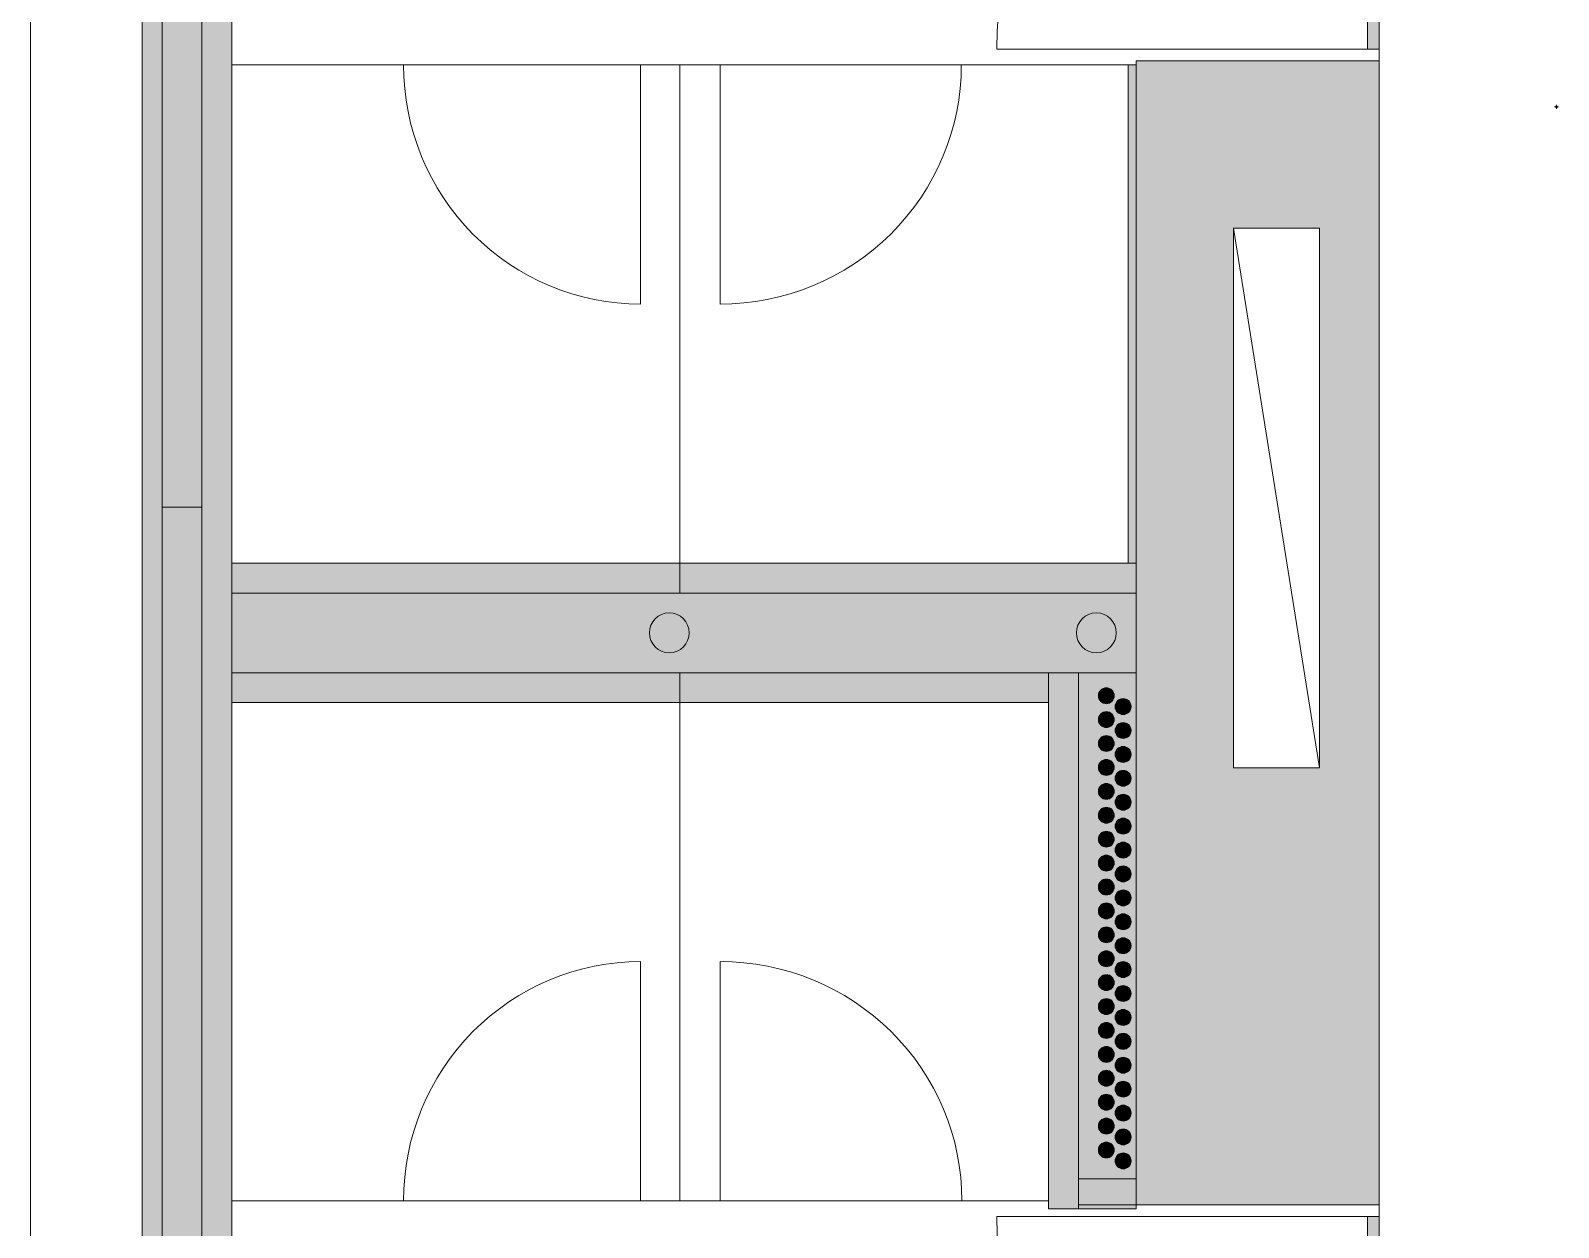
# Model space of a CAD drawing. Header units: inches. Extents: x 50200 to 250609, y 23637 to 115190.
# Drawn here: x 193038 to 196873, y 96433 to 99437 of the extents above; entities that cross this region are included whole.
import ezdxf

# ---------------------------------------------------------------- set-up
doc = ezdxf.new("R2010")
doc.units = ezdxf.units.IN
doc.header["$LTSCALE"] = 200
doc.header["$MEASUREMENT"] = 0
doc.header["$PDMODE"] = 34
doc.header["$PDSIZE"] = 5
doc.linetypes.add('Standardmuster', pattern=[0])
doc.linetypes.add('Volllinie', pattern=[0])
doc.layers.add('Grundebene', color=7, linetype='Continuous')

# ---------------------------------------------------------------- blocks, each defined once
blk = doc.blocks.new('Color_Area-1BA0')
at = {"layer": 'Grundebene', "true_color": 0x000000, "transparency": 33554687}
h = blk.add_hatch(color=18, dxfattribs=at)
h.paths.add_polyline_path([(195813.5, 99360.2), (195813.5, 96490.2), (196423.5, 96490.2), (196423.5, 99360.2)], flags=0)
h.paths.add_polyline_path([(196057.7, 98940.8), (196273.6, 98940.8), (196273.6, 97586.7), (196057.7, 97586.7)], flags=0)
at = {"layer": 'Grundebene', "color": 18, "linetype": 'Volllinie', "lineweight": 13, "true_color": 0x000000}
for p, q in [((195813.5, 99360.2), (195813.5, 96490.2)), ((196423.5, 99360.2), (195813.5, 99360.2)), ((196423.5, 96490.2), (196423.5, 99360.2)), ((196057.7, 98940.8), (196273.6, 98940.8)), ((196057.7, 97586.7), (196057.7, 98940.8)), ((196273.6, 98940.8), (196273.6, 97586.7)), ((196273.6, 97586.7), (196057.7, 97586.7)), ((195813.5, 96490.2), (196423.5, 96490.2))]:
    blk.add_line(p, q, dxfattribs=at)
blk = doc.blocks.new('Color_Area-1BAD')
at = {"layer": 'Grundebene', "true_color": 0x000000, "transparency": 33554687}
h = blk.add_hatch(color=18, dxfattribs=at)
edge = h.paths.add_edge_path(flags=0)
edge.add_arc((195780.7, 96600.2), 20, 0, 360)
at = {"layer": 'Grundebene', "color": 18, "linetype": 'Volllinie', "lineweight": 13, "true_color": 0x000000}
blk.add_circle((195780.7, 96600.2), 20, dxfattribs=at)
blk = doc.blocks.new('Color_Area-1BB0')
at = {"layer": 'Grundebene', "true_color": 0x000000, "transparency": 33554687}
h = blk.add_hatch(color=18, dxfattribs=at)
edge = h.paths.add_edge_path(flags=0)
edge.add_arc((195780.7, 96660.2), 20, 0, 360)
at = {"layer": 'Grundebene', "color": 18, "linetype": 'Volllinie', "lineweight": 13, "true_color": 0x000000}
blk.add_circle((195780.7, 96660.2), 20, dxfattribs=at)
blk = doc.blocks.new('Color_Area-1BB3')
at = {"layer": 'Grundebene', "true_color": 0x000000, "transparency": 33554687}
h = blk.add_hatch(color=18, dxfattribs=at)
edge = h.paths.add_edge_path(flags=0)
edge.add_arc((195780.7, 96720.2), 20, 0, 360)
at = {"layer": 'Grundebene', "color": 18, "linetype": 'Volllinie', "lineweight": 13, "true_color": 0x000000}
blk.add_circle((195780.7, 96720.2), 20, dxfattribs=at)
blk = doc.blocks.new('Color_Area-1BB6')
at = {"layer": 'Grundebene', "true_color": 0x000000, "transparency": 33554687}
h = blk.add_hatch(color=18, dxfattribs=at)
edge = h.paths.add_edge_path(flags=0)
edge.add_arc((195780.7, 96780.2), 20, 0, 360)
at = {"layer": 'Grundebene', "color": 18, "linetype": 'Volllinie', "lineweight": 13, "true_color": 0x000000}
blk.add_circle((195780.7, 96780.2), 20, dxfattribs=at)
blk = doc.blocks.new('Color_Area-1BB9')
at = {"layer": 'Grundebene', "true_color": 0x000000, "transparency": 33554687}
h = blk.add_hatch(color=18, dxfattribs=at)
edge = h.paths.add_edge_path(flags=0)
edge.add_arc((195780.7, 96840.2), 20, 0, 360)
at = {"layer": 'Grundebene', "color": 18, "linetype": 'Volllinie', "lineweight": 13, "true_color": 0x000000}
blk.add_circle((195780.7, 96840.2), 20, dxfattribs=at)
blk = doc.blocks.new('Color_Area-1BBC')
at = {"layer": 'Grundebene', "true_color": 0x000000, "transparency": 33554687}
h = blk.add_hatch(color=18, dxfattribs=at)
edge = h.paths.add_edge_path(flags=0)
edge.add_arc((195780.7, 96900.2), 20, 0, 360)
at = {"layer": 'Grundebene', "color": 18, "linetype": 'Volllinie', "lineweight": 13, "true_color": 0x000000}
blk.add_circle((195780.7, 96900.2), 20, dxfattribs=at)
blk = doc.blocks.new('Color_Area-1BBF')
at = {"layer": 'Grundebene', "true_color": 0x000000, "transparency": 33554687}
h = blk.add_hatch(color=18, dxfattribs=at)
edge = h.paths.add_edge_path(flags=0)
edge.add_arc((195780.7, 96960.2), 20, 0, 360)
at = {"layer": 'Grundebene', "color": 18, "linetype": 'Volllinie', "lineweight": 13, "true_color": 0x000000}
blk.add_circle((195780.7, 96960.2), 20, dxfattribs=at)
blk = doc.blocks.new('Color_Area-1BC2')
at = {"layer": 'Grundebene', "true_color": 0x000000, "transparency": 33554687}
h = blk.add_hatch(color=18, dxfattribs=at)
edge = h.paths.add_edge_path(flags=0)
edge.add_arc((195780.7, 97020.2), 20, 0, 360)
at = {"layer": 'Grundebene', "color": 18, "linetype": 'Volllinie', "lineweight": 13, "true_color": 0x000000}
blk.add_circle((195780.7, 97020.2), 20, dxfattribs=at)
blk = doc.blocks.new('Color_Area-1BC5')
at = {"layer": 'Grundebene', "true_color": 0x000000, "transparency": 33554687}
h = blk.add_hatch(color=18, dxfattribs=at)
edge = h.paths.add_edge_path(flags=0)
edge.add_arc((195780.7, 97080.2), 20, 0, 360)
at = {"layer": 'Grundebene', "color": 18, "linetype": 'Volllinie', "lineweight": 13, "true_color": 0x000000}
blk.add_circle((195780.7, 97080.2), 20, dxfattribs=at)
blk = doc.blocks.new('Color_Area-1BC8')
at = {"layer": 'Grundebene', "true_color": 0x000000, "transparency": 33554687}
h = blk.add_hatch(color=18, dxfattribs=at)
edge = h.paths.add_edge_path(flags=0)
edge.add_arc((195780.7, 97140.2), 20, 0, 360)
at = {"layer": 'Grundebene', "color": 18, "linetype": 'Volllinie', "lineweight": 13, "true_color": 0x000000}
blk.add_circle((195780.7, 97140.2), 20, dxfattribs=at)
blk = doc.blocks.new('Color_Area-1BCB')
at = {"layer": 'Grundebene', "true_color": 0x000000, "transparency": 33554687}
h = blk.add_hatch(color=18, dxfattribs=at)
edge = h.paths.add_edge_path(flags=0)
edge.add_arc((195780.7, 97200.2), 20, 0, 360)
at = {"layer": 'Grundebene', "color": 18, "linetype": 'Volllinie', "lineweight": 13, "true_color": 0x000000}
blk.add_circle((195780.7, 97200.2), 20, dxfattribs=at)
blk = doc.blocks.new('Color_Area-1BCE')
at = {"layer": 'Grundebene', "true_color": 0x000000, "transparency": 33554687}
h = blk.add_hatch(color=18, dxfattribs=at)
edge = h.paths.add_edge_path(flags=0)
edge.add_arc((195780.7, 97260.2), 20, 0, 360)
at = {"layer": 'Grundebene', "color": 18, "linetype": 'Volllinie', "lineweight": 13, "true_color": 0x000000}
blk.add_circle((195780.7, 97260.2), 20, dxfattribs=at)
blk = doc.blocks.new('Color_Area-1BD1')
at = {"layer": 'Grundebene', "true_color": 0x000000, "transparency": 33554687}
h = blk.add_hatch(color=18, dxfattribs=at)
edge = h.paths.add_edge_path(flags=0)
edge.add_arc((195780.7, 97320.2), 20, 0, 360)
at = {"layer": 'Grundebene', "color": 18, "linetype": 'Volllinie', "lineweight": 13, "true_color": 0x000000}
blk.add_circle((195780.7, 97320.2), 20, dxfattribs=at)
blk = doc.blocks.new('Color_Area-1BD4')
at = {"layer": 'Grundebene', "true_color": 0x000000, "transparency": 33554687}
h = blk.add_hatch(color=18, dxfattribs=at)
edge = h.paths.add_edge_path(flags=0)
edge.add_arc((195780.7, 97380.2), 20, 0, 360)
at = {"layer": 'Grundebene', "color": 18, "linetype": 'Volllinie', "lineweight": 13, "true_color": 0x000000}
blk.add_circle((195780.7, 97380.2), 20, dxfattribs=at)
blk = doc.blocks.new('Color_Area-1BD7')
at = {"layer": 'Grundebene', "true_color": 0x000000, "transparency": 33554687}
h = blk.add_hatch(color=18, dxfattribs=at)
edge = h.paths.add_edge_path(flags=0)
edge.add_arc((195780.7, 97440.2), 20, 0, 360)
at = {"layer": 'Grundebene', "color": 18, "linetype": 'Volllinie', "lineweight": 13, "true_color": 0x000000}
blk.add_circle((195780.7, 97440.2), 20, dxfattribs=at)
blk = doc.blocks.new('Color_Area-1BDA')
at = {"layer": 'Grundebene', "true_color": 0x000000, "transparency": 33554687}
h = blk.add_hatch(color=18, dxfattribs=at)
edge = h.paths.add_edge_path(flags=0)
edge.add_arc((195780.7, 97500.2), 20, 0, 360)
at = {"layer": 'Grundebene', "color": 18, "linetype": 'Volllinie', "lineweight": 13, "true_color": 0x000000}
blk.add_circle((195780.7, 97500.2), 20, dxfattribs=at)
blk = doc.blocks.new('Color_Area-1BDD')
at = {"layer": 'Grundebene', "true_color": 0x000000, "transparency": 33554687}
h = blk.add_hatch(color=18, dxfattribs=at)
edge = h.paths.add_edge_path(flags=0)
edge.add_arc((195780.7, 97560.2), 20, 0, 360)
at = {"layer": 'Grundebene', "color": 18, "linetype": 'Volllinie', "lineweight": 13, "true_color": 0x000000}
blk.add_circle((195780.7, 97560.2), 20, dxfattribs=at)
blk = doc.blocks.new('Color_Area-1BE0')
at = {"layer": 'Grundebene', "true_color": 0x000000, "transparency": 33554687}
h = blk.add_hatch(color=18, dxfattribs=at)
edge = h.paths.add_edge_path(flags=0)
edge.add_arc((195780.7, 97620.2), 20, 0, 360)
at = {"layer": 'Grundebene', "color": 18, "linetype": 'Volllinie', "lineweight": 13, "true_color": 0x000000}
blk.add_circle((195780.7, 97620.2), 20, dxfattribs=at)
blk = doc.blocks.new('Color_Area-1BE3')
at = {"layer": 'Grundebene', "true_color": 0x000000, "transparency": 33554687}
h = blk.add_hatch(color=18, dxfattribs=at)
edge = h.paths.add_edge_path(flags=0)
edge.add_arc((195780.7, 97680.2), 20, 0, 360)
at = {"layer": 'Grundebene', "color": 18, "linetype": 'Volllinie', "lineweight": 13, "true_color": 0x000000}
blk.add_circle((195780.7, 97680.2), 20, dxfattribs=at)
blk = doc.blocks.new('Color_Area-1BE6')
at = {"layer": 'Grundebene', "true_color": 0x000000, "transparency": 33554687}
h = blk.add_hatch(color=18, dxfattribs=at)
edge = h.paths.add_edge_path(flags=0)
edge.add_arc((195780.7, 97740.2), 20, 0, 360)
at = {"layer": 'Grundebene', "color": 18, "linetype": 'Volllinie', "lineweight": 13, "true_color": 0x000000}
blk.add_circle((195780.7, 97740.2), 20, dxfattribs=at)
blk = doc.blocks.new('Gruppe-43-1BAB')
at = {"layer": 'Grundebene', "color": 18, "linetype": 'Volllinie', "lineweight": 13, "true_color": 0x000000}
for centre in [(195780.7, 97740.2), (195780.7, 97680.2), (195780.7, 97620.2), (195780.7, 97560.2), (195780.7, 97500.2), (195780.7, 97440.2), (195780.7, 97380.2), (195780.7, 97320.2), (195780.7, 97260.2), (195780.7, 97200.2), (195780.7, 97140.2), (195780.7, 97080.2), (195780.7, 97020.2), (195780.7, 96960.2), (195780.7, 96900.2), (195780.7, 96840.2), (195780.7, 96780.2), (195780.7, 96720.2), (195780.7, 96660.2), (195780.7, 96600.2)]:
    blk.add_circle(centre, 20, dxfattribs=at)
at = {"layer": 'Grundebene'}
for name in ['Color_Area-1BE6', 'Color_Area-1BE3', 'Color_Area-1BE0', 'Color_Area-1BDD', 'Color_Area-1BDA', 'Color_Area-1BD7', 'Color_Area-1BD4', 'Color_Area-1BD1', 'Color_Area-1BCE', 'Color_Area-1BCB', 'Color_Area-1BC8', 'Color_Area-1BC5', 'Color_Area-1BC2', 'Color_Area-1BBF', 'Color_Area-1BBC', 'Color_Area-1BB9', 'Color_Area-1BB6', 'Color_Area-1BB3', 'Color_Area-1BB0', 'Color_Area-1BAD']:
    blk.add_blockref(name, (0, 0), dxfattribs=at)
blk = doc.blocks.new('Color_Area-1BEB')
at = {"layer": 'Grundebene', "true_color": 0x000000, "transparency": 33554687}
h = blk.add_hatch(color=18, dxfattribs=at)
edge = h.paths.add_edge_path(flags=0)
edge.add_arc((195738.5, 96627.5), 20, 0, 360)
at = {"layer": 'Grundebene', "color": 18, "linetype": 'Volllinie', "lineweight": 13, "true_color": 0x000000}
blk.add_circle((195738.5, 96627.5), 20, dxfattribs=at)
blk = doc.blocks.new('Color_Area-1BEE')
at = {"layer": 'Grundebene', "true_color": 0x000000, "transparency": 33554687}
h = blk.add_hatch(color=18, dxfattribs=at)
edge = h.paths.add_edge_path(flags=0)
edge.add_arc((195738.5, 96687.5), 20, 0, 360)
at = {"layer": 'Grundebene', "color": 18, "linetype": 'Volllinie', "lineweight": 13, "true_color": 0x000000}
blk.add_circle((195738.5, 96687.5), 20, dxfattribs=at)
blk = doc.blocks.new('Color_Area-1BF1')
at = {"layer": 'Grundebene', "true_color": 0x000000, "transparency": 33554687}
h = blk.add_hatch(color=18, dxfattribs=at)
edge = h.paths.add_edge_path(flags=0)
edge.add_arc((195738.5, 96747.5), 20, 0, 360)
at = {"layer": 'Grundebene', "color": 18, "linetype": 'Volllinie', "lineweight": 13, "true_color": 0x000000}
blk.add_circle((195738.5, 96747.5), 20, dxfattribs=at)
blk = doc.blocks.new('Color_Area-1BF4')
at = {"layer": 'Grundebene', "true_color": 0x000000, "transparency": 33554687}
h = blk.add_hatch(color=18, dxfattribs=at)
edge = h.paths.add_edge_path(flags=0)
edge.add_arc((195738.5, 96807.5), 20, 0, 360)
at = {"layer": 'Grundebene', "color": 18, "linetype": 'Volllinie', "lineweight": 13, "true_color": 0x000000}
blk.add_circle((195738.5, 96807.5), 20, dxfattribs=at)
blk = doc.blocks.new('Color_Area-1BF7')
at = {"layer": 'Grundebene', "true_color": 0x000000, "transparency": 33554687}
h = blk.add_hatch(color=18, dxfattribs=at)
edge = h.paths.add_edge_path(flags=0)
edge.add_arc((195738.5, 96867.5), 20, 0, 360)
at = {"layer": 'Grundebene', "color": 18, "linetype": 'Volllinie', "lineweight": 13, "true_color": 0x000000}
blk.add_circle((195738.5, 96867.5), 20, dxfattribs=at)
blk = doc.blocks.new('Color_Area-1BFA')
at = {"layer": 'Grundebene', "true_color": 0x000000, "transparency": 33554687}
h = blk.add_hatch(color=18, dxfattribs=at)
edge = h.paths.add_edge_path(flags=0)
edge.add_arc((195738.5, 96927.5), 20, 0, 360)
at = {"layer": 'Grundebene', "color": 18, "linetype": 'Volllinie', "lineweight": 13, "true_color": 0x000000}
blk.add_circle((195738.5, 96927.5), 20, dxfattribs=at)
blk = doc.blocks.new('Color_Area-1BFD')
at = {"layer": 'Grundebene', "true_color": 0x000000, "transparency": 33554687}
h = blk.add_hatch(color=18, dxfattribs=at)
edge = h.paths.add_edge_path(flags=0)
edge.add_arc((195738.5, 96987.5), 20, 0, 360)
at = {"layer": 'Grundebene', "color": 18, "linetype": 'Volllinie', "lineweight": 13, "true_color": 0x000000}
blk.add_circle((195738.5, 96987.5), 20, dxfattribs=at)
blk = doc.blocks.new('Color_Area-1C00')
at = {"layer": 'Grundebene', "true_color": 0x000000, "transparency": 33554687}
h = blk.add_hatch(color=18, dxfattribs=at)
edge = h.paths.add_edge_path(flags=0)
edge.add_arc((195738.5, 97047.5), 20, 0, 360)
at = {"layer": 'Grundebene', "color": 18, "linetype": 'Volllinie', "lineweight": 13, "true_color": 0x000000}
blk.add_circle((195738.5, 97047.5), 20, dxfattribs=at)
blk = doc.blocks.new('Color_Area-1C03')
at = {"layer": 'Grundebene', "true_color": 0x000000, "transparency": 33554687}
h = blk.add_hatch(color=18, dxfattribs=at)
edge = h.paths.add_edge_path(flags=0)
edge.add_arc((195738.5, 97107.5), 20, 0, 360)
at = {"layer": 'Grundebene', "color": 18, "linetype": 'Volllinie', "lineweight": 13, "true_color": 0x000000}
blk.add_circle((195738.5, 97107.5), 20, dxfattribs=at)
blk = doc.blocks.new('Color_Area-1C06')
at = {"layer": 'Grundebene', "true_color": 0x000000, "transparency": 33554687}
h = blk.add_hatch(color=18, dxfattribs=at)
edge = h.paths.add_edge_path(flags=0)
edge.add_arc((195738.5, 97167.5), 20, 0, 360)
at = {"layer": 'Grundebene', "color": 18, "linetype": 'Volllinie', "lineweight": 13, "true_color": 0x000000}
blk.add_circle((195738.5, 97167.5), 20, dxfattribs=at)
blk = doc.blocks.new('Color_Area-1C09')
at = {"layer": 'Grundebene', "true_color": 0x000000, "transparency": 33554687}
h = blk.add_hatch(color=18, dxfattribs=at)
edge = h.paths.add_edge_path(flags=0)
edge.add_arc((195738.5, 97227.5), 20, 0, 360)
at = {"layer": 'Grundebene', "color": 18, "linetype": 'Volllinie', "lineweight": 13, "true_color": 0x000000}
blk.add_circle((195738.5, 97227.5), 20, dxfattribs=at)
blk = doc.blocks.new('Color_Area-1C0C')
at = {"layer": 'Grundebene', "true_color": 0x000000, "transparency": 33554687}
h = blk.add_hatch(color=18, dxfattribs=at)
edge = h.paths.add_edge_path(flags=0)
edge.add_arc((195738.5, 97287.5), 20, 0, 360)
at = {"layer": 'Grundebene', "color": 18, "linetype": 'Volllinie', "lineweight": 13, "true_color": 0x000000}
blk.add_circle((195738.5, 97287.5), 20, dxfattribs=at)
blk = doc.blocks.new('Color_Area-1C0F')
at = {"layer": 'Grundebene', "true_color": 0x000000, "transparency": 33554687}
h = blk.add_hatch(color=18, dxfattribs=at)
edge = h.paths.add_edge_path(flags=0)
edge.add_arc((195738.5, 97347.5), 20, 0, 360)
at = {"layer": 'Grundebene', "color": 18, "linetype": 'Volllinie', "lineweight": 13, "true_color": 0x000000}
blk.add_circle((195738.5, 97347.5), 20, dxfattribs=at)
blk = doc.blocks.new('Color_Area-1C12')
at = {"layer": 'Grundebene', "true_color": 0x000000, "transparency": 33554687}
h = blk.add_hatch(color=18, dxfattribs=at)
edge = h.paths.add_edge_path(flags=0)
edge.add_arc((195738.5, 97407.5), 20, 0, 360)
at = {"layer": 'Grundebene', "color": 18, "linetype": 'Volllinie', "lineweight": 13, "true_color": 0x000000}
blk.add_circle((195738.5, 97407.5), 20, dxfattribs=at)
blk = doc.blocks.new('Color_Area-1C15')
at = {"layer": 'Grundebene', "true_color": 0x000000, "transparency": 33554687}
h = blk.add_hatch(color=18, dxfattribs=at)
edge = h.paths.add_edge_path(flags=0)
edge.add_arc((195738.5, 97467.5), 20, 0, 360)
at = {"layer": 'Grundebene', "color": 18, "linetype": 'Volllinie', "lineweight": 13, "true_color": 0x000000}
blk.add_circle((195738.5, 97467.5), 20, dxfattribs=at)
blk = doc.blocks.new('Color_Area-1C18')
at = {"layer": 'Grundebene', "true_color": 0x000000, "transparency": 33554687}
h = blk.add_hatch(color=18, dxfattribs=at)
edge = h.paths.add_edge_path(flags=0)
edge.add_arc((195738.5, 97527.5), 20, 0, 360)
at = {"layer": 'Grundebene', "color": 18, "linetype": 'Volllinie', "lineweight": 13, "true_color": 0x000000}
blk.add_circle((195738.5, 97527.5), 20, dxfattribs=at)
blk = doc.blocks.new('Color_Area-1C1B')
at = {"layer": 'Grundebene', "true_color": 0x000000, "transparency": 33554687}
h = blk.add_hatch(color=18, dxfattribs=at)
edge = h.paths.add_edge_path(flags=0)
edge.add_arc((195738.5, 97587.5), 20, 0, 360)
at = {"layer": 'Grundebene', "color": 18, "linetype": 'Volllinie', "lineweight": 13, "true_color": 0x000000}
blk.add_circle((195738.5, 97587.5), 20, dxfattribs=at)
blk = doc.blocks.new('Color_Area-1C1E')
at = {"layer": 'Grundebene', "true_color": 0x000000, "transparency": 33554687}
h = blk.add_hatch(color=18, dxfattribs=at)
edge = h.paths.add_edge_path(flags=0)
edge.add_arc((195738.5, 97647.5), 20, 0, 360)
at = {"layer": 'Grundebene', "color": 18, "linetype": 'Volllinie', "lineweight": 13, "true_color": 0x000000}
blk.add_circle((195738.5, 97647.5), 20, dxfattribs=at)
blk = doc.blocks.new('Color_Area-1C21')
at = {"layer": 'Grundebene', "true_color": 0x000000, "transparency": 33554687}
h = blk.add_hatch(color=18, dxfattribs=at)
edge = h.paths.add_edge_path(flags=0)
edge.add_arc((195738.5, 97707.5), 20, 0, 360)
at = {"layer": 'Grundebene', "color": 18, "linetype": 'Volllinie', "lineweight": 13, "true_color": 0x000000}
blk.add_circle((195738.5, 97707.5), 20, dxfattribs=at)
blk = doc.blocks.new('Color_Area-1C24')
at = {"layer": 'Grundebene', "true_color": 0x000000, "transparency": 33554687}
h = blk.add_hatch(color=18, dxfattribs=at)
edge = h.paths.add_edge_path(flags=0)
edge.add_arc((195738.5, 97767.5), 20, 0, 360)
at = {"layer": 'Grundebene', "color": 18, "linetype": 'Volllinie', "lineweight": 13, "true_color": 0x000000}
blk.add_circle((195738.5, 97767.5), 20, dxfattribs=at)
blk = doc.blocks.new('Gruppe-44-1BE9')
at = {"layer": 'Grundebene', "color": 18, "linetype": 'Volllinie', "lineweight": 13, "true_color": 0x000000}
for centre in [(195738.5, 97767.5), (195738.5, 97707.5), (195738.5, 97647.5), (195738.5, 97587.5), (195738.5, 97527.5), (195738.5, 97467.5), (195738.5, 97407.5), (195738.5, 97347.5), (195738.5, 97287.5), (195738.5, 97227.5), (195738.5, 97167.5), (195738.5, 97107.5), (195738.5, 97047.5), (195738.5, 96987.5), (195738.5, 96927.5), (195738.5, 96867.5), (195738.5, 96807.5), (195738.5, 96747.5), (195738.5, 96687.5), (195738.5, 96627.5)]:
    blk.add_circle(centre, 20, dxfattribs=at)
at = {"layer": 'Grundebene'}
for name in ['Color_Area-1C24', 'Color_Area-1C21', 'Color_Area-1C1E', 'Color_Area-1C1B', 'Color_Area-1C18', 'Color_Area-1C15', 'Color_Area-1C12', 'Color_Area-1C0F', 'Color_Area-1C0C', 'Color_Area-1C09', 'Color_Area-1C06', 'Color_Area-1C03', 'Color_Area-1C00', 'Color_Area-1BFD', 'Color_Area-1BFA', 'Color_Area-1BF7', 'Color_Area-1BF4', 'Color_Area-1BF1', 'Color_Area-1BEE', 'Color_Area-1BEB']:
    blk.add_blockref(name, (0, 0), dxfattribs=at)
blk = doc.blocks.new('VBV_Raumstempel_FM_4-2918')
at = {"layer": 'Grundebene', "color": 18, "linetype": 'Standardmuster', "lineweight": 13, "true_color": 0x000000}
blk.add_point((196868.3, 99245.2), dxfattribs=at)
blk = doc.blocks.new('Color_Area-2CDF')
at = {"layer": 'Grundebene', "true_color": 0xffffff, "transparency": 33554687}
blk.add_hatch(color=7, dxfattribs=at).paths.add_polyline_path([(196394.1, 100320.8), (196394.1, 99389.6), (196423.5, 99389.6), (196423.5, 100320.8)], flags=0)
at = {"layer": 'Grundebene', "color": 18, "linetype": 'Volllinie', "lineweight": 13, "true_color": 0x000000}
blk.add_lwpolyline([(196394.1, 100320.8), (196394.1, 99389.6), (196423.5, 99389.6), (196423.5, 100320.8), (196394.1, 100320.8)], dxfattribs=at)
blk = doc.blocks.new('Gruppe-402-2CDB')
at = {"layer": 'Grundebene', "color": 18, "linetype": 'Volllinie', "lineweight": 13, "true_color": 0x000000}
for p, q in [((196423.5, 100350.2), (196423.5, 100320.8)), ((196394.1, 99389.6), (195463.5, 99389.6)), ((196423.5, 99389.6), (196423.5, 99360.2))]:
    blk.add_line(p, q, dxfattribs=at)
for points in [[(196394.1, 100320.8), (196347.6, 100319.7), (196301.7, 100316.4), (196256.5, 100310.9), (196211.8, 100303.3), (196167.6, 100293.4), (196124.1, 100281.3), (196081.2, 100267.1), (196038.8, 100250.6), (195997.1, 100232), (195955.9, 100211.2), (195915.4, 100188.2), (195876.2, 100163.4), (195838.7, 100137.1), (195802.7, 100109.2), (195768.4, 100079.6), (195735.6, 100048.5), (195704.5, 100015.7), (195675, 99981.4), (195647.1, 99945.4), (195620.7, 99907.8), (195596, 99868.6), (195573, 99828.1), (195552.2, 99786.9), (195533.6, 99745.1), (195517.2, 99702.7), (195502.9, 99659.7), (195490.9, 99616.2), (195481, 99572.1), (195473.3, 99527.3), (195467.9, 99482), (195464.6, 99436.1), (195463.5, 99389.6)], [(196394.1, 100320.8), (196423.5, 100320.8), (196423.5, 99389.6), (196394.1, 99389.6), (196394.1, 100320.8)]]:
    blk.add_lwpolyline(points, dxfattribs=at)
at = {"layer": 'Grundebene'}
blk.add_blockref('Color_Area-2CDF', (0, 0), dxfattribs=at)
blk = doc.blocks.new('Color_Area-2CE8')
at = {"layer": 'Grundebene', "true_color": 0xffffff, "transparency": 33554687}
blk.add_hatch(color=7, dxfattribs=at).paths.add_polyline_path([(196394.1, 96460.8), (196394.1, 95529.6), (196423.5, 95529.6), (196423.5, 96460.8)], flags=0)
at = {"layer": 'Grundebene', "color": 18, "linetype": 'Volllinie', "lineweight": 13, "true_color": 0x000000}
blk.add_lwpolyline([(196394.1, 96460.8), (196394.1, 95529.6), (196423.5, 95529.6), (196423.5, 96460.8), (196394.1, 96460.8)], dxfattribs=at)
blk = doc.blocks.new('Gruppe-403-2CE4')
at = {"layer": 'Grundebene', "color": 18, "linetype": 'Volllinie', "lineweight": 13, "true_color": 0x000000}
for p, q in [((196423.5, 96460.8), (196423.5, 96490.2)), ((196394.1, 96460.8), (195463.5, 96460.8)), ((196423.5, 95500.2), (196423.5, 95529.6))]:
    blk.add_line(p, q, dxfattribs=at)
for points in [[(196394.1, 95529.6), (196347.6, 95530.7), (196301.7, 95534), (196256.5, 95539.5), (196211.8, 95547.2), (196167.6, 95557), (196124.1, 95569.1), (196081.2, 95583.4), (196038.8, 95599.8), (195997.1, 95618.4), (195955.9, 95639.3), (195915.4, 95662.3), (195876.2, 95687), (195838.7, 95713.3), (195802.7, 95741.3), (195768.4, 95770.8), (195735.6, 95802), (195704.5, 95834.7), (195675, 95869.1), (195647.1, 95905.1), (195620.7, 95942.6), (195596, 95981.8), (195573, 96022.4), (195552.2, 96063.6), (195533.6, 96105.3), (195517.2, 96147.7), (195502.9, 96190.7), (195490.9, 96234.2), (195481, 96278.4), (195473.3, 96323.1), (195467.9, 96368.4), (195464.6, 96414.3), (195463.5, 96460.8)], [(196394.1, 96460.8), (196423.5, 96460.8), (196423.5, 95529.6), (196394.1, 95529.6), (196394.1, 96460.8)]]:
    blk.add_lwpolyline(points, dxfattribs=at)
at = {"layer": 'Grundebene'}
blk.add_blockref('Color_Area-2CE8', (0, 0), dxfattribs=at)
blk = doc.blocks.new('Color_Area-3009')
at = {"layer": 'Grundebene', "true_color": 0x000000, "transparency": 33554687}
blk.add_hatch(color=18, dxfattribs=at).paths.add_polyline_path([(195813.5, 98025.2), (195813.5, 97825.2), (193543.5, 97825.2), (193543.5, 98025.2)], flags=0)
at = {"layer": 'Grundebene', "color": 18, "linetype": 'Volllinie', "lineweight": 13, "true_color": 0x000000}
for p, q in [((193543.5, 97825.2), (193543.5, 98025.2)), ((193543.5, 98025.2), (195813.5, 98025.2)), ((195813.5, 98025.2), (195813.5, 97825.2)), ((195813.5, 97825.2), (193543.5, 97825.2))]:
    blk.add_line(p, q, dxfattribs=at)
blk = doc.blocks.new('Color_Area-3011')
at = {"layer": 'Grundebene', "true_color": 0x000000, "transparency": 33554687}
blk.add_hatch(color=18, dxfattribs=at).paths.add_polyline_path([(193318.5, 95190.2), (193318.5, 100660.2), (193368.5, 100660.2), (193368.5, 95190.2)], flags=0)
at = {"layer": 'Grundebene', "color": 18, "linetype": 'Volllinie', "lineweight": 13, "true_color": 0x000000}
blk.add_lwpolyline([(193318.5, 95190.2), (193318.5, 100660.2), (193368.5, 100660.2), (193368.5, 95190.2), (193318.5, 95190.2)], dxfattribs=at)
blk = doc.blocks.new('Color_Area-3013')
at = {"layer": 'Grundebene', "true_color": 0x000000, "transparency": 33554687}
blk.add_hatch(color=18, dxfattribs=at).paths.add_polyline_path([(195668.5, 97825.2), (195813.5, 97825.2), (195813.5, 96490.2), (195668.5, 96490.2)], flags=0)
at = {"layer": 'Grundebene', "color": 18, "linetype": 'Volllinie', "lineweight": 13, "true_color": 0x000000}
for p, q in [((195668.5, 97825.2), (195813.5, 97825.2)), ((195668.5, 96490.2), (195668.5, 97825.2)), ((195813.5, 97825.2), (195813.5, 96490.2)), ((195813.5, 96490.2), (195668.5, 96490.2))]:
    blk.add_line(p, q, dxfattribs=at)
blk = doc.blocks.new('Color_Area-3019')
at = {"layer": 'Grundebene', "true_color": 0x000000, "transparency": 33554687}
blk.add_hatch(color=18, dxfattribs=at).paths.add_polyline_path([(193368.5, 98240.2), (193368.5, 100660.2), (193468.5, 100660.2), (193468.5, 98240.2)], flags=0)
at = {"layer": 'Grundebene', "color": 18, "linetype": 'Volllinie', "lineweight": 13, "true_color": 0x000000}
for p, q in [((193368.5, 98240.2), (193368.5, 100660.2)), ((193368.5, 100660.2), (193468.5, 100660.2)), ((193468.5, 100660.2), (193468.5, 98240.2)), ((193468.5, 98240.2), (193368.5, 98240.2))]:
    blk.add_line(p, q, dxfattribs=at)
blk = doc.blocks.new('Color_Area-301F')
at = {"layer": 'Grundebene', "true_color": 0x000000, "transparency": 33554687}
blk.add_hatch(color=18, dxfattribs=at).paths.add_polyline_path([(193468.5, 98240.2), (193468.5, 95190.2), (193368.5, 95190.2), (193368.5, 98240.2)], flags=0)
at = {"layer": 'Grundebene', "color": 18, "linetype": 'Volllinie', "lineweight": 13, "true_color": 0x000000}
for p, q in [((193368.5, 95190.2), (193368.5, 98240.2)), ((193368.5, 98240.2), (193468.5, 98240.2)), ((193468.5, 98240.2), (193468.5, 95190.2)), ((193468.5, 95190.2), (193368.5, 95190.2))]:
    blk.add_line(p, q, dxfattribs=at)
blk = doc.blocks.new('Color_Area-3026')
at = {"layer": 'Grundebene', "true_color": 0x000000, "transparency": 33554687}
blk.add_hatch(color=18, dxfattribs=at).paths.add_polyline_path([(193543.5, 98100.2), (195813.5, 98100.2), (195813.5, 98025.2), (193543.5, 98025.2)], flags=0)
at = {"layer": 'Grundebene', "color": 18, "linetype": 'Volllinie', "lineweight": 13, "true_color": 0x000000}
for p, q in [((193543.5, 98100.2), (195813.5, 98100.2)), ((193543.5, 98025.2), (193543.5, 98100.2)), ((195813.5, 98100.2), (195813.5, 98025.2)), ((195813.5, 98025.2), (193543.5, 98025.2))]:
    blk.add_line(p, q, dxfattribs=at)
blk = doc.blocks.new('Color_Area-302C')
at = {"layer": 'Grundebene', "true_color": 0x000000, "transparency": 33554687}
blk.add_hatch(color=18, dxfattribs=at).paths.add_polyline_path([(193543.5, 97825.2), (195593.5, 97825.2), (195593.5, 97750.2), (193543.5, 97750.2)], flags=0)
at = {"layer": 'Grundebene', "color": 18, "linetype": 'Volllinie', "lineweight": 13, "true_color": 0x000000}
for p, q in [((193543.5, 97825.2), (195593.5, 97825.2)), ((193543.5, 97750.2), (193543.5, 97825.2)), ((195593.5, 97825.2), (195593.5, 97750.2)), ((195593.5, 97750.2), (193543.5, 97750.2))]:
    blk.add_line(p, q, dxfattribs=at)
blk = doc.blocks.new('Color_Area-3032')
at = {"layer": 'Grundebene', "true_color": 0x000000, "transparency": 33554687}
h = blk.add_hatch(color=18, dxfattribs=at)
edge = h.paths.add_edge_path(flags=0)
edge.add_arc((195713.5, 97925.2), 50, 0, 360)
at = {"layer": 'Grundebene', "color": 18, "linetype": 'Volllinie', "lineweight": 13, "true_color": 0x000000}
blk.add_circle((195713.5, 97925.2), 50, dxfattribs=at)
blk = doc.blocks.new('Color_Area-303B')
at = {"layer": 'Grundebene', "true_color": 0x000000, "transparency": 33554687}
blk.add_hatch(color=18, dxfattribs=at).paths.add_polyline_path([(195668.5, 97825.2), (195668.5, 96480.2), (195593.5, 96480.2), (195593.5, 97825.2)], flags=0)
at = {"layer": 'Grundebene', "color": 18, "linetype": 'Volllinie', "lineweight": 13, "true_color": 0x000000}
for p, q in [((195593.5, 96480.2), (195593.5, 97825.2)), ((195593.5, 97825.2), (195668.5, 97825.2)), ((195668.5, 97825.2), (195668.5, 96480.2)), ((195668.5, 96480.2), (195593.5, 96480.2))]:
    blk.add_line(p, q, dxfattribs=at)
blk = doc.blocks.new('Color_Area-3041')
at = {"layer": 'Grundebene', "true_color": 0x000000, "transparency": 33554687}
blk.add_hatch(color=18, dxfattribs=at).paths.add_polyline_path([(195813.5, 96480.2), (195668.5, 96480.2), (195668.5, 96555.2), (195813.5, 96555.2)], flags=0)
at = {"layer": 'Grundebene', "color": 18, "linetype": 'Volllinie', "lineweight": 13, "true_color": 0x000000}
for p, q in [((195668.5, 96480.2), (195668.5, 96555.2)), ((195668.5, 96555.2), (195813.5, 96555.2)), ((195813.5, 96555.2), (195813.5, 96480.2)), ((195813.5, 96480.2), (195668.5, 96480.2))]:
    blk.add_line(p, q, dxfattribs=at)
blk = doc.blocks.new('Color_Area-3047')
at = {"layer": 'Grundebene', "true_color": 0x000000, "transparency": 33554687}
blk.add_hatch(color=18, dxfattribs=at).paths.add_polyline_path([(193543.5, 100660.2), (193543.5, 95190.2), (193468.5, 95190.2), (193468.5, 100660.2)], flags=0)
at = {"layer": 'Grundebene', "color": 18, "linetype": 'Volllinie', "lineweight": 13, "true_color": 0x000000}
for p, q in [((193468.5, 95190.2), (193468.5, 100660.2)), ((193543.5, 100660.2), (193543.5, 95190.2))]:
    blk.add_line(p, q, dxfattribs=at)
blk = doc.blocks.new('Color_Area-304D')
at = {"layer": 'Grundebene', "true_color": 0x000000, "transparency": 33554687}
blk.add_hatch(color=18, dxfattribs=at).paths.add_polyline_path([(195813.5, 99350.2), (195813.5, 98100.2), (195793.5, 98100.2), (195793.5, 99350.2)], flags=0)
at = {"layer": 'Grundebene', "color": 18, "linetype": 'Volllinie', "lineweight": 13, "true_color": 0x000000}
for p, q in [((195793.5, 98100.2), (195793.5, 99350.2)), ((195793.5, 99350.2), (195813.5, 99350.2)), ((195813.5, 99350.2), (195813.5, 98100.2)), ((195813.5, 98100.2), (195793.5, 98100.2))]:
    blk.add_line(p, q, dxfattribs=at)
blk = doc.blocks.new('Color_Area-3065')
at = {"layer": 'Grundebene', "true_color": 0x000000, "transparency": 33554687}
h = blk.add_hatch(color=18, dxfattribs=at)
edge = h.paths.add_edge_path(flags=0)
edge.add_arc((194641.6, 97925.2), 50, 0, 360)
at = {"layer": 'Grundebene', "color": 18, "linetype": 'Volllinie', "lineweight": 13, "true_color": 0x000000}
blk.add_circle((194641.6, 97925.2), 50, dxfattribs=at)
blk = doc.blocks.new('Color_Area-3074')
at = {"layer": 'Grundebene', "true_color": 0x000000, "transparency": 33554687}
blk.add_hatch(color=18, dxfattribs=at).paths.add_polyline_path([(195813.5, 98025.2), (194668.5, 98025.2), (194668.5, 98100.2), (195813.5, 98100.2)], flags=0)
at = {"layer": 'Grundebene', "color": 18, "linetype": 'Volllinie', "lineweight": 13, "true_color": 0x000000}
for p, q in [((194668.5, 98025.2), (194668.5, 98100.2)), ((194668.5, 98100.2), (195813.5, 98100.2)), ((195813.5, 98100.2), (195813.5, 98025.2)), ((195813.5, 98025.2), (194668.5, 98025.2))]:
    blk.add_line(p, q, dxfattribs=at)
blk = doc.blocks.new('Color_Area-307D')
at = {"layer": 'Grundebene', "true_color": 0x000000, "transparency": 33554687}
blk.add_hatch(color=18, dxfattribs=at).paths.add_polyline_path([(193543.5, 98100.2), (194668.5, 98100.2), (194668.5, 98025.2), (193543.5, 98025.2)], flags=0)
at = {"layer": 'Grundebene', "color": 18, "linetype": 'Volllinie', "lineweight": 13, "true_color": 0x000000}
for p, q in [((193543.5, 98100.2), (194668.5, 98100.2)), ((193543.5, 98025.2), (193543.5, 98100.2)), ((194668.5, 98100.2), (194668.5, 98025.2)), ((194668.5, 98025.2), (193543.5, 98025.2))]:
    blk.add_line(p, q, dxfattribs=at)
blk = doc.blocks.new('Color_Area-3086')
at = {"layer": 'Grundebene', "true_color": 0x000000, "transparency": 33554687}
blk.add_hatch(color=18, dxfattribs=at).paths.add_polyline_path([(195593.5, 97750.2), (194668.5, 97750.2), (194668.5, 97825.2), (195593.5, 97825.2)], flags=0)
at = {"layer": 'Grundebene', "color": 18, "linetype": 'Volllinie', "lineweight": 13, "true_color": 0x000000}
for p, q in [((194668.5, 97750.2), (194668.5, 97825.2)), ((194668.5, 97825.2), (195593.5, 97825.2)), ((195593.5, 97825.2), (195593.5, 97750.2)), ((195593.5, 97750.2), (194668.5, 97750.2))]:
    blk.add_line(p, q, dxfattribs=at)
blk = doc.blocks.new('Color_Area-308F')
at = {"layer": 'Grundebene', "true_color": 0x000000, "transparency": 33554687}
blk.add_hatch(color=18, dxfattribs=at).paths.add_polyline_path([(193543.5, 97825.2), (194668.5, 97825.2), (194668.5, 97750.2), (193543.5, 97750.2)], flags=0)
at = {"layer": 'Grundebene', "color": 18, "linetype": 'Volllinie', "lineweight": 13, "true_color": 0x000000}
for p, q in [((193543.5, 97825.2), (194668.5, 97825.2)), ((193543.5, 97750.2), (193543.5, 97825.2)), ((194668.5, 97825.2), (194668.5, 97750.2)), ((194668.5, 97750.2), (193543.5, 97750.2))]:
    blk.add_line(p, q, dxfattribs=at)

msp = doc.modelspace()

# ---------------------------------------------------------------- linework, layer by layer
at = {"layer": 'Grundebene', "color": 18, "linetype": 'Volllinie', "lineweight": 13, "true_color": 0x000000}
for p, q in [((193038.5, 94790.2), (193038.5, 101100.4)), ((193318.5, 100720.2), (193318.5, 95190.2)), ((193468.5, 100590.2), (193468.5, 99240.2)), ((194569.3, 99350.2), (194569.3, 98750.2)), ((194769.3, 99350.2), (194769.3, 98750.2)), ((193318.5, 99170.2), (193318.5, 99220.2)), ((194569.3, 96500.2), (194569.3, 97100.2)), ((194769.6, 96500.2), (194769.6, 97100.2))]:
    msp.add_line(p, q, dxfattribs=at)
for points in [[(193368.5, 98240.2), (193368.5, 100660.2), (193468.5, 100660.2), (193468.5, 98240.2), (193368.5, 98240.2)], [(193543.5, 100660.2), (193543.5, 95190.2), (193468.5, 95190.2), (193468.5, 100660.2), (193543.5, 100660.2)], [(193543.5, 99350.2), (194668.5, 99350.2), (194668.5, 98100.2), (193543.5, 98100.2), (193543.5, 99350.2)], [(193974.6, 99350.2), (193975.4, 99320.8), (193977.5, 99291.4), (193981.1, 99262.2), (193986.1, 99233.2), (193992.5, 99204.4), (194000.2, 99176), (194009.4, 99148.1), (194019.9, 99120.6), (194031.7, 99093.7), (194044.9, 99067.4), (194059.2, 99041.8), (194074.9, 99016.9), (194091.7, 98992.8), (194109.6, 98969.6), (194128.7, 98947.3), (194148.8, 98926), (194170, 98905.7), (194192.1, 98886.4), (194215.1, 98868.3), (194238.9, 98851.3), (194263.6, 98835.6), (194289, 98821.1), (194315.1, 98807.8), (194341.8, 98795.9), (194369, 98785.3), (194396.7, 98776.1), (194424.8, 98768.2), (194453.3, 98761.7), (194482.1, 98756.7), (194511.1, 98753.1), (194540.2, 98750.9), (194569.3, 98750.2)], [(195813.5, 98100.2), (194668.5, 98100.2), (194668.5, 99350.2), (195813.5, 99350.2), (195813.5, 98100.2)], [(194769.3, 98750.2), (194799, 98750.9), (194828.7, 98753.1), (194858.2, 98756.7), (194887.4, 98761.7), (194916.4, 98768.2), (194945.1, 98776.1), (194973.3, 98785.3), (195001, 98795.9), (195028.1, 98807.8), (195054.7, 98821.1), (195080.5, 98835.6), (195105.6, 98851.3), (195129.9, 98868.3), (195153.3, 98886.4), (195175.8, 98905.6), (195197.3, 98926), (195217.8, 98947.3), (195237.2, 98969.6), (195255.5, 98992.8), (195272.6, 99016.9), (195288.5, 99041.8), (195303.2, 99067.4), (195316.5, 99093.7), (195328.6, 99120.6), (195339.3, 99148.1), (195348.6, 99176), (195356.5, 99204.4), (195363, 99233.2), (195368.1, 99262.2), (195371.7, 99291.4), (195373.9, 99320.8), (195374.6, 99350.2)], [(195813.5, 99350.2), (195813.5, 98100.2), (195793.5, 98100.2), (195793.5, 99350.2), (195813.5, 99350.2)], [(195813.5, 99360.2), (195813.5, 96490.2), (196423.5, 96490.2), (196423.5, 99360.2), (195813.5, 99360.2)], [(196057.7, 98940.8), (196273.6, 98940.8), (196273.6, 97586.7), (196057.7, 97586.7), (196057.7, 98940.8)], [(196273.6, 98940.8), (196057.7, 98940.8), (196273.6, 97586.7), (196273.6, 98940.8)], [(193468.5, 98240.2), (193468.5, 95190.2), (193368.5, 95190.2), (193368.5, 98240.2), (193468.5, 98240.2)], [(193543.5, 98100.2), (195813.5, 98100.2), (195813.5, 98025.2), (193543.5, 98025.2), (193543.5, 98100.2)], [(193543.5, 98100.2), (194668.5, 98100.2), (194668.5, 98025.2), (193543.5, 98025.2), (193543.5, 98100.2)], [(195813.5, 98025.2), (194668.5, 98025.2), (194668.5, 98100.2), (195813.5, 98100.2), (195813.5, 98025.2)], [(195813.5, 98025.2), (195813.5, 97825.2), (193543.5, 97825.2), (193543.5, 98025.2), (195813.5, 98025.2)], [(193543.5, 97825.2), (195593.5, 97825.2), (195593.5, 97750.2), (193543.5, 97750.2), (193543.5, 97825.2)], [(193543.5, 97825.2), (194668.5, 97825.2), (194668.5, 97750.2), (193543.5, 97750.2), (193543.5, 97825.2)], [(195593.5, 97750.2), (194668.5, 97750.2), (194668.5, 97825.2), (195593.5, 97825.2), (195593.5, 97750.2)], [(195668.5, 97825.2), (195668.5, 96480.2), (195593.5, 96480.2), (195593.5, 97825.2), (195668.5, 97825.2)], [(195668.5, 97825.2), (195813.5, 97825.2), (195813.5, 96490.2), (195668.5, 96490.2), (195668.5, 97825.2)], [(193543.5, 97750.2), (194668.5, 97750.2), (194668.5, 96500.2), (193543.5, 96500.2), (193543.5, 97750.2)], [(195593.5, 96500.2), (194668.5, 96500.2), (194668.5, 97750.2), (195593.5, 97750.2), (195593.5, 96500.2)], [(194569.3, 97100.2), (194540.2, 97099.5), (194511.1, 97097.3), (194482.1, 97093.7), (194453.3, 97088.7), (194424.8, 97082.2), (194396.7, 97074.4), (194369, 97065.1), (194341.8, 97054.5), (194315.1, 97042.6), (194289, 97029.4), (194263.6, 97014.9), (194238.9, 96999.1), (194215.1, 96982.1), (194192.1, 96964), (194170, 96944.8), (194148.8, 96924.5), (194128.7, 96903.2), (194109.6, 96880.9), (194091.7, 96857.6), (194074.9, 96833.6), (194059.2, 96808.7), (194044.9, 96783.1), (194031.7, 96756.7), (194019.9, 96729.8), (194009.4, 96702.3), (194000.2, 96674.4), (193992.5, 96646), (193986.1, 96617.3), (193981.1, 96588.3), (193977.5, 96559), (193975.4, 96529.7), (193974.6, 96500.2)], [(195376.1, 96500.2), (195375.4, 96529.7), (195373.2, 96559), (195369.6, 96588.3), (195364.5, 96617.3), (195357.9, 96646), (195350, 96674.4), (195340.7, 96702.4), (195329.9, 96729.8), (195317.9, 96756.8), (195304.5, 96783.1), (195289.8, 96808.7), (195273.9, 96833.6), (195256.7, 96857.6), (195238.4, 96880.9), (195219, 96903.2), (195198.5, 96924.5), (195176.9, 96944.8), (195154.4, 96964), (195130.9, 96982.1), (195106.5, 96999.1), (195081.4, 97014.9), (195055.5, 97029.4), (195028.9, 97042.6), (195001.7, 97054.5), (194973.9, 97065.1), (194945.6, 97074.4), (194916.9, 97082.2), (194887.9, 97088.7), (194858.6, 97093.7), (194829, 97097.3), (194799.3, 97099.5), (194769.6, 97100.2)], [(195813.5, 96480.2), (195668.5, 96480.2), (195668.5, 96555.2), (195813.5, 96555.2), (195813.5, 96480.2)]]:
    msp.add_lwpolyline(points, dxfattribs=at)
for centre in [(194641.6, 97925.2), (195713.5, 97925.2)]:
    msp.add_circle(centre, 50, dxfattribs=at)

# ---------------------------------------------------------------- block references
at = {"layer": 'Grundebene'}
for name in ['Color_Area-3011', 'Color_Area-3019', 'Color_Area-3047', 'Gruppe-402-2CDB', 'Color_Area-304D', 'Color_Area-1BA0', 'VBV_Raumstempel_FM_4-2918', 'Color_Area-301F', 'Color_Area-3026', 'Color_Area-307D', 'Color_Area-3074', 'Color_Area-3009', 'Color_Area-3065', 'Color_Area-3032', 'Color_Area-302C', 'Color_Area-308F', 'Color_Area-3086', 'Color_Area-303B', 'Color_Area-3013', 'Gruppe-44-1BE9', 'Gruppe-43-1BAB', 'Color_Area-3041', 'Gruppe-403-2CE4']:
    msp.add_blockref(name, (0, 0), dxfattribs=at)

doc.saveas('drawing.dxf')
